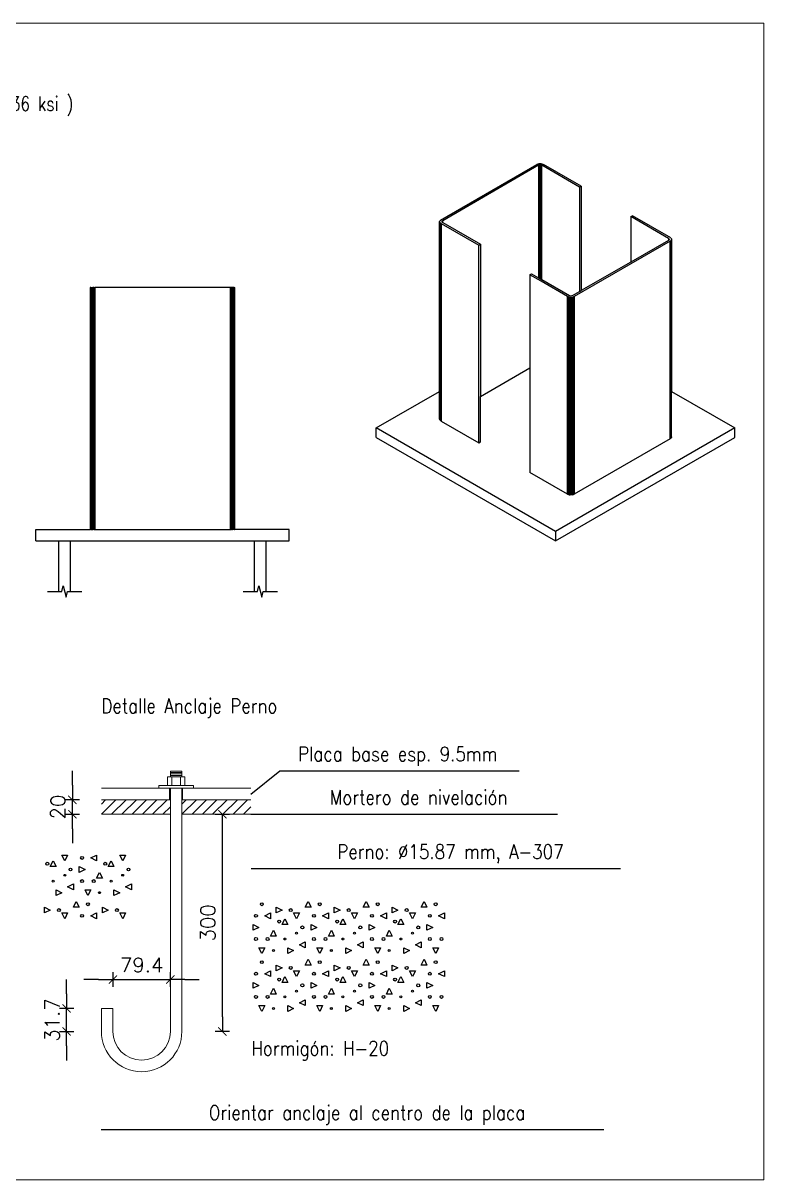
# Model space of a CAD drawing. Header units: metres. Extents: x 177 to 477, y -228 to -48.
# Drawn here: x 209.647 to 210.669, y -131.047 to -129.449 of the extents above; entities that cross this region are included whole.
import ezdxf
from ezdxf.enums import TextEntityAlignment as Align

# ---------------------------------------------------------------- set-up
doc = ezdxf.new("R2010")
doc.units = ezdxf.units.M
doc.layers.add('EST-VISTA 3', color=1, linetype='Continuous')
doc.layers.add('LEYENDAS', color=160, linetype='Continuous')
doc.layers.add('PERFILES', color=3, linetype='Continuous', lineweight=0)
doc.styles.get("Standard").update_dxf_attribs({"font": 'romans.shx'})
doc.dimstyles.new('COTA_1-10', dxfattribs={"dimscale": 0.1, "dimtxt": 0.2, "dimasz": 0.2, "dimexe": 0, "dimexo": 0.7, "dimgap": 0.1, "dimtad": 1, "dimzin": 4, "dimdsep": 46, "dimtxsty": 'Standard', "dimblk1": 'COTA_N', "dimblk2": 'COTA_N', "dimsah": 1, "dimcen": 2, "dimse1": 1, "dimse2": 1, "dimclrd": 256, "dimclre": 256, "dimclrt": 256, "dimadec": 0, "dimazin": 0, "dimtfac": 1, "dimtix": 1, "dimtmove": 2, "dimatfit": 3, "dimldrblk": 'COTA_N', "dimfxl": 0, "dimtolj": 1, "dimtzin": 0, "dimarcsym": 0})

# ---------------------------------------------------------------- blocks, each defined once
blk = doc.blocks.new('COTA_N')
for p, q in [((-1, 0), (0, 0)), ((0, 0.5), (0, -0.5))]:
    blk.add_line(p, q)
at = {"const_width": 0.065}
blk.add_lwpolyline([(0.141, 0.141), (0.283, 0.283), (0, 0), (-0.141, -0.141), (-0.283, -0.283)], dxfattribs=at)
blk = doc.blocks.new('*D422')
at = {"layer": 'Defpoints', "color": 0, "linetype": 'ByBlock', "ltscale": 0.5, "transparency": 16777216}
for p in [(209.7072, -130.8104), (209.7472, -130.8104), (209.7472, -130.8422)]:
    blk.add_point(p, dxfattribs=at)
at = {"layer": 'LEYENDAS', "linetype": 'ByBlock', "lineweight": -2, "ltscale": 0.5, "transparency": 16777216}
for p, q in [((209.7072, -130.7904), (209.7072, -130.7704)), ((209.7072, -130.8422), (209.7072, -130.8104)), ((209.7072, -130.8622), (209.7072, -130.8822))]:
    blk.add_line(p, q, dxfattribs=at)
at = {"layer": 'LEYENDAS', "linetype": 'ByBlock', "lineweight": -2, "ltscale": 0.5, "transparency": 16777216, "xscale": 0.02, "yscale": 0.02, "zscale": 0.02}
for p, rotation in [((209.7072, -130.8104), 270), ((209.7072, -130.8422), 90)]:
    blk.add_blockref('COTA_N', p, dxfattribs=dict(at, rotation=rotation))
at = {"layer": 'LEYENDAS', "linetype": 'ByBlock', "ltscale": 0.5, "transparency": 16777216, "insert": (209.6872, -130.8263), "char_height": 0.02, "attachment_point": 5, "rotation": 90}
blk.add_mtext('\\A1;31.7', dxfattribs=at)
blk = doc.blocks.new('*D423')
at = {"layer": 'Defpoints', "color": 0, "linetype": 'ByBlock', "ltscale": 0.5, "transparency": 16777216}
for p in [(209.8503, -130.7704), (209.771, -130.8104), (209.8503, -130.8104)]:
    blk.add_point(p, dxfattribs=at)
at = {"layer": 'LEYENDAS', "linetype": 'ByBlock', "lineweight": -2, "ltscale": 0.5, "transparency": 16777216}
for p, q in [((209.751, -130.7704), (209.731, -130.7704)), ((209.771, -130.7704), (209.8503, -130.7704)), ((209.8703, -130.7704), (209.8903, -130.7704))]:
    blk.add_line(p, q, dxfattribs=at)
at = {"layer": 'LEYENDAS', "linetype": 'ByBlock', "lineweight": -2, "ltscale": 0.5, "transparency": 16777216, "xscale": 0.02, "yscale": 0.02, "zscale": 0.02}
blk.add_blockref('COTA_N', (209.771, -130.7704), dxfattribs=at)
at = {"layer": 'LEYENDAS', "linetype": 'ByBlock', "lineweight": -2, "ltscale": 0.5, "transparency": 16777216, "xscale": 0.02, "yscale": 0.02, "zscale": 0.02, "rotation": 180}
blk.add_blockref('COTA_N', (209.8503, -130.7704), dxfattribs=at)
at = {"layer": 'LEYENDAS', "linetype": 'ByBlock', "ltscale": 0.5, "transparency": 16777216, "insert": (209.8107, -130.7504), "char_height": 0.02, "attachment_point": 5}
blk.add_mtext('\\A1;79.4', dxfattribs=at)
blk = doc.blocks.new('*D424')
at = {"layer": 'Defpoints', "color": 0, "linetype": 'ByBlock', "ltscale": 0.5, "transparency": 16777216}
for p in [(209.8662, -130.5422), (209.9221, -130.5422), (209.8662, -130.8422)]:
    blk.add_point(p, dxfattribs=at)
at = {"layer": 'LEYENDAS', "linetype": 'ByBlock', "lineweight": -2, "ltscale": 0.5, "transparency": 16777216}
blk.add_line((209.9221, -130.8222), (209.9221, -130.5622), dxfattribs=at)
at = {"layer": 'LEYENDAS', "linetype": 'ByBlock', "lineweight": -2, "ltscale": 0.5, "transparency": 16777216, "xscale": 0.02, "yscale": 0.02, "zscale": 0.02}
for p, rotation in [((209.9221, -130.5422), 90), ((209.9221, -130.8422), 270)]:
    blk.add_blockref('COTA_N', p, dxfattribs=dict(at, rotation=rotation))
at = {"layer": 'LEYENDAS', "linetype": 'ByBlock', "ltscale": 0.5, "transparency": 16777216, "insert": (209.9021, -130.6922), "char_height": 0.02, "attachment_point": 5, "rotation": 90}
blk.add_mtext('\\A1;300', dxfattribs=at)
blk = doc.blocks.new('*D425')
at = {"layer": 'Defpoints', "color": 0, "linetype": 'ByBlock', "ltscale": 0.5, "transparency": 16777216}
for p in [(209.7151, -130.5222), (209.7551, -130.5222), (209.7551, -130.5422)]:
    blk.add_point(p, dxfattribs=at)
at = {"layer": 'LEYENDAS', "linetype": 'ByBlock', "lineweight": -2, "ltscale": 0.5, "transparency": 16777216}
for p, q in [((209.7151, -130.5022), (209.7151, -130.4822)), ((209.7151, -130.5422), (209.7151, -130.5222)), ((209.7151, -130.5622), (209.7151, -130.5822))]:
    blk.add_line(p, q, dxfattribs=at)
at = {"layer": 'LEYENDAS', "linetype": 'ByBlock', "lineweight": -2, "ltscale": 0.5, "transparency": 16777216, "xscale": 0.02, "yscale": 0.02, "zscale": 0.02}
for p, rotation in [((209.7151, -130.5222), 270), ((209.7151, -130.5422), 90)]:
    blk.add_blockref('COTA_N', p, dxfattribs=dict(at, rotation=rotation))
at = {"layer": 'LEYENDAS', "linetype": 'ByBlock', "ltscale": 0.5, "transparency": 16777216, "insert": (209.6951, -130.5322), "char_height": 0.02, "attachment_point": 5, "rotation": 90}
blk.add_mtext('\\A1;20', dxfattribs=at)

msp = doc.modelspace()

# ---------------------------------------------------------------- linework, layer by layer
at = {"layer": 'EST-VISTA 3'}
for p, q in [((210.2231063, -129.7215801), (210.3563063, -129.6445801)), ((210.3583063, -129.6437801), (210.3563063, -129.6445801)), ((210.3583063, -129.6437801), (210.3595063, -129.6435801)), ((210.3590063, -129.6456801), (210.3585063, -129.6458801)), ((210.3585063, -129.6458801), (210.3585063, -129.8014801)), ((210.3590063, -129.6456801), (210.3596063, -129.6454801)), ((210.3590063, -129.8017801), (210.3590063, -129.6456801)), ((210.3620063, -129.6435801), (210.3595063, -129.6435801)), ((210.3602063, -129.6453801), (210.3596063, -129.6454801)), ((210.3596063, -129.8020801), (210.3596063, -129.6454801)), ((210.3602063, -129.8024801), (210.3602063, -129.6453801)), ((210.3602063, -129.6453801), (210.3608063, -129.6453801)), ((210.3614063, -129.6453801), (210.3608063, -129.6453801)), ((210.3608063, -129.8027801), (210.3608063, -129.6453801)), ((210.3614063, -129.8031801), (210.3614063, -129.6453801)), ((210.3614063, -129.6453801), (210.3620063, -129.6454801)), ((210.3620063, -129.6435801), (210.3632063, -129.6437801)), ((210.3626063, -129.6456801), (210.3620063, -129.6454801)), ((210.3620063, -129.8034801), (210.3620063, -129.6454801)), ((210.3626063, -129.8037801), (210.3626063, -129.6456801)), ((210.3626063, -129.6456801), (210.3630063, -129.6458801)), ((210.4151063, -129.6759801), (210.3630063, -129.6458801)), ((210.3630063, -129.8039801), (210.3630063, -129.6458801)), ((210.3632063, -129.6437801), (210.3653063, -129.6445801)), ((210.4174063, -129.6746801), (210.3653063, -129.6445801)), ((210.4174063, -129.6746801), (210.4174063, -129.8189801)), ((210.4858063, -129.7167801), (210.4881063, -129.7154801)), ((210.5409063, -129.7460801), (210.4881063, -129.7154801)), ((210.2225063, -129.9978801), (210.2225063, -129.7250801)), ((210.2231063, -129.7256801), (210.2231063, -129.9984801)), ((210.2239063, -129.7262801), (210.2239063, -129.9990801)), ((210.2239063, -129.7262801), (210.2759063, -129.7562801)), ((210.2262063, -129.7248801), (210.2782063, -129.7549801)), ((210.4858063, -129.7167801), (210.4858063, -129.7794801)), ((210.5378063, -129.7468801), (210.4858063, -129.7167801)), ((210.5378063, -129.7468801), (210.5382063, -129.7470801)), ((210.5378063, -129.7468801), (210.5378063, -129.7494801)), ((210.5382063, -129.7470801), (210.5382063, -129.7491801)), ((210.5385063, -129.7474801), (210.5387063, -129.7477801)), ((210.5388063, -129.7481801), (210.5387063, -129.7484801)), ((210.5387063, -129.7481801), (210.5387063, -129.7484801)), ((210.5409063, -129.7460801), (210.5415063, -129.7467801)), ((210.5419063, -129.7474801), (210.5415063, -129.7467801)), ((210.5419063, -129.7474801), (210.5420063, -129.7481801)), ((210.5419063, -129.7488801), (210.5420063, -129.7481801)), ((210.5420063, -129.7481801), (210.5420063, -129.9581801)), ((210.2759063, -129.7562801), (210.2782063, -129.7549801)), ((210.2782063, -129.7549801), (210.2782063, -129.9651801)), ((210.5401063, -129.7507801), (210.4077063, -129.8271801)), ((210.5385063, -129.7488801), (210.5382063, -129.7491801)), ((210.5401063, -130.0235801), (210.5401063, -129.7507801)), ((210.3466063, -129.7971801), (210.3489063, -129.7958801)), ((210.3489063, -129.7958801), (210.3585063, -129.8014801)), ((210.3590063, -129.8017801), (210.3585063, -129.8014801)), ((210.3590063, -129.8017801), (210.3596063, -129.8020801)), ((210.3596063, -129.8020801), (210.3602063, -129.8024801)), ((210.3608063, -129.8027801), (210.3602063, -129.8024801)), ((210.3608063, -129.8027801), (210.3614063, -129.8031801)), ((210.3614063, -129.8031801), (210.3620063, -129.8034801)), ((210.3620063, -129.8034801), (210.3626063, -129.8037801)), ((210.3626063, -129.8037801), (210.3630063, -129.8039801)), ((210.4014063, -129.8260801), (210.3630063, -129.8039801)), ((209.7395189, -129.814567), (209.7396189, -129.814567)), ((209.7395189, -129.814567), (209.7395189, -130.148667)), ((209.7396189, -129.814567), (209.7396189, -130.148667)), ((209.7400189, -129.814567), (209.7396189, -129.814567)), ((209.7400189, -129.814567), (209.7400189, -130.148667)), ((209.7406189, -129.814567), (209.7400189, -129.814567)), ((209.7406189, -129.814567), (209.7414189, -129.814567)), ((209.7423189, -129.814567), (209.7423189, -130.055767)), ((209.7447189, -129.814567), (209.7435189, -129.814567)), ((209.7447189, -129.814567), (209.7459189, -129.814567)), ((209.7447189, -130.148667), (209.7447189, -129.814567)), ((209.9331189, -129.814567), (209.7459189, -129.814567)), ((209.7459189, -129.814567), (209.7459189, -130.148667)), ((209.9331189, -130.148667), (209.9331189, -129.814567)), ((209.9343189, -129.814567), (209.9331189, -129.814567)), ((209.9349189, -129.814567), (209.9343189, -129.814567)), ((209.9343189, -130.148667), (209.9343189, -129.814567)), ((209.9355189, -129.814567), (209.9358189, -129.814567)), ((209.9376189, -129.814567), (209.9367189, -129.814567)), ((209.9376189, -130.148667), (209.9376189, -129.814567)), ((209.9384189, -129.814567), (209.9376189, -129.814567)), ((209.9384189, -129.814567), (209.9390189, -129.814567)), ((209.9384189, -130.148667), (209.9384189, -129.814567)), ((209.9390189, -129.814567), (209.9394189, -129.814567)), ((209.9394189, -129.814567), (209.9395189, -129.814567)), ((209.9394189, -130.148667), (209.9394189, -129.814567)), ((210.4008063, -129.8279801), (210.3997063, -129.8276801)), ((210.4008063, -129.8279801), (210.4020063, -129.8281801)), ((210.4008063, -129.8279801), (210.4008063, -130.1007801)), ((210.4026063, -129.8263801), (210.4014063, -129.8260801)), ((210.4020063, -129.8281801), (210.4032063, -129.8282801)), ((210.4020063, -130.1009801), (210.4020063, -129.8281801)), ((210.4044063, -129.8262801), (210.4026063, -129.8263801)), ((210.4032063, -129.8282801), (210.4045063, -129.8281801)), ((210.4044063, -129.8262801), (210.4055063, -129.8258801)), ((210.4045063, -129.8281801), (210.4057063, -129.8279801)), ((210.4045063, -130.1009801), (210.4045063, -129.8281801)), ((210.4055063, -129.8258801), (210.4151063, -129.8202801)), ((210.4057063, -129.8279801), (210.4068063, -129.8276801)), ((210.4077063, -129.8271801), (210.4068063, -129.8276801)), ((210.4068063, -129.8276801), (210.4068063, -130.1004801)), ((210.4077063, -129.8271801), (210.4077063, -130.0999801)), ((210.2782063, -129.9651801), (210.3466063, -129.9256801)), ((210.1345063, -130.0086801), (210.2220063, -129.9581801)), ((210.2220063, -129.9964801), (210.2220063, -129.9581801)), ((210.2782063, -130.0277801), (210.2782063, -129.9651801)), ((210.5420063, -129.9581801), (210.6295063, -130.0086801)), ((210.5420063, -130.0209801), (210.5420063, -129.9581801)), ((210.2221063, -129.9971801), (210.2221063, -129.9964801)), ((210.2221063, -129.9971801), (210.2225063, -129.9978801)), ((210.2231063, -129.9984801), (210.2225063, -129.9978801)), ((210.2239063, -129.9990801), (210.2231063, -129.9984801)), ((210.3820063, -130.1515801), (210.1345063, -130.0086801)), ((210.1345063, -130.0216801), (210.1345063, -130.0086801)), ((210.6295063, -130.0086801), (210.3820063, -130.1515801)), ((210.6295063, -130.0216801), (210.6295063, -130.0086801)), ((210.2759063, -130.0291801), (210.2782063, -130.0277801)), ((210.5401063, -130.0235801), (210.4077063, -130.0999801)), ((210.5409063, -130.0229801), (210.5401063, -130.0235801)), ((210.5409063, -130.0229801), (210.5415063, -130.0223801)), ((210.5419063, -130.0216801), (210.5415063, -130.0223801)), ((210.3987063, -130.0999801), (210.3466063, -130.0699801)), ((210.3987063, -130.0999801), (210.3997063, -130.1004801)), ((210.4068063, -130.1004801), (210.4077063, -130.0999801)), ((210.3997063, -130.1004801), (210.4008063, -130.1007801)), ((210.4008063, -130.1007801), (210.4020063, -130.1009801)), ((210.4032063, -130.1010801), (210.4020063, -130.1009801)), ((209.6645189, -130.148667), (209.7395189, -130.148667)), ((209.6645189, -130.164567), (209.6645189, -130.148667)), ((209.7395189, -130.148667), (209.7396189, -130.148667)), ((209.7447189, -130.148667), (209.7435189, -130.148667)), ((209.7447189, -130.148667), (209.7459189, -130.148667)), ((209.7459189, -130.148667), (209.9331189, -130.148667)), ((209.9331189, -130.148667), (209.9343189, -130.148667)), ((209.9343189, -130.148667), (209.9349189, -130.148667)), ((209.9355189, -130.148667), (209.9349189, -130.148667)), ((209.9361189, -130.148667), (209.9355189, -130.148667)), ((209.9376189, -130.148667), (209.9367189, -130.148667)), ((209.9384189, -130.148667), (209.9376189, -130.148667)), ((209.9390189, -130.148667), (209.9394189, -130.148667)), ((210.3820063, -130.1515801), (210.3820063, -130.1645801)), ((209.6645189, -130.164567), (209.7428189, -130.164567)), ((209.6965839, -130.234567), (209.6965839, -130.164567)), ((209.7124539, -130.234567), (209.7124539, -130.164567)), ((209.9665839, -130.234567), (209.9665839, -130.164567)), ((209.9824539, -130.234567), (209.9824539, -130.164567)), ((209.7551205, -130.542182), (209.7751205, -130.522182)), ((209.7551205, -130.5280398), (209.7609783, -130.522182)), ((209.7692628, -130.542182), (209.7892628, -130.522182)), ((209.7834051, -130.542182), (209.8034051, -130.522182)), ((209.7975474, -130.542182), (209.8175474, -130.522182)), ((209.8116896, -130.542182), (209.8316896, -130.522182)), ((209.8258319, -130.542182), (209.8458319, -130.522182)), ((209.8662105, -130.542182), (209.8862105, -130.522182)), ((209.8662105, -130.5280398), (209.8720683, -130.522182)), ((209.8803528, -130.542182), (209.9003528, -130.522182)), ((209.8944951, -130.542182), (209.9144951, -130.522182)), ((209.9086374, -130.542182), (209.9286374, -130.522182)), ((209.9227796, -130.542182), (209.9427796, -130.522182)), ((209.9369219, -130.542182), (209.9569219, -130.522182)), ((209.8399742, -130.542182), (209.8503405, -130.5318157)), ((209.9510642, -130.542182), (209.9614305, -130.5318157))]:
    msp.add_line(p, q, dxfattribs=at)
for points in [[(210.3585063, -129.6458801), (210.2262063, -129.7223801), (210.2258063, -129.7226801)], [(210.4174063, -129.6746801), (210.4151063, -129.6759801), (210.4151063, -129.8202801), (210.4174063, -129.8189801)], [(210.2220063, -129.9581801), (210.2220063, -129.7236801), (210.2221063, -129.7243801)], [(210.2221063, -129.7243801), (210.2221063, -129.9964801), (210.2220063, -129.9964801)], [(210.5385063, -129.7481801), (210.5385063, -129.7474801), (210.5382063, -129.7470801)], [(210.5385063, -129.7481801), (210.5385063, -129.7488801), (210.5387063, -129.7484801)], [(210.5388063, -129.7481801), (210.5387063, -129.7477801), (210.5387063, -129.7481801)], [(210.2239063, -129.9990801), (210.2759063, -130.0291801), (210.2759063, -129.7562801)], [(210.5382063, -129.7491801), (210.5378063, -129.7494801), (210.4858063, -129.7794801), (210.4174063, -129.8189801)], [(210.5409063, -130.0229801), (210.5409063, -129.7501801), (210.5401063, -129.7507801)], [(210.5415063, -130.0223801), (210.5415063, -129.7495801), (210.5409063, -129.7501801)], [(210.5420063, -130.0209801), (210.5419063, -130.0216801), (210.5419063, -129.7488801), (210.5415063, -129.7495801)], [(210.3620063, -129.8060801), (210.3466063, -129.7971801), (210.3466063, -129.9256801), (210.3466063, -130.0699801)], [(210.3987063, -130.0999801), (210.3987063, -129.8271801), (210.3620063, -129.8060801)], [(209.7406189, -129.814567), (209.7406189, -130.148667), (209.7414189, -130.148667)], [(209.7414189, -129.814567), (209.7414189, -130.148667), (209.7423189, -130.148667)], [(209.7414189, -129.814567), (209.7423189, -129.814567), (209.7432189, -129.814567), (209.7435189, -129.814567)], [(209.7423189, -130.055767), (209.7423189, -130.148667), (209.7435189, -130.148667), (209.7435189, -129.814567)], [(209.9355189, -130.148667), (209.9355189, -129.814567), (209.9349189, -129.814567)], [(209.9361189, -130.148667), (209.9367189, -130.148667), (209.9367189, -129.814567), (209.9358189, -129.814567)], [(209.9390189, -129.814567), (209.9390189, -130.148667), (209.9384189, -130.148667)], [(209.9394189, -130.148667), (209.9395189, -130.148667), (209.9395189, -129.814567)], [(210.3997063, -130.1004801), (210.3997063, -129.8276801), (210.3987063, -129.8271801)], [(210.4057063, -130.1007801), (210.4045063, -130.1009801), (210.4032063, -130.1010801), (210.4032063, -129.8282801)], [(210.4057063, -129.8279801), (210.4057063, -130.1007801), (210.4068063, -130.1004801)], [(210.1345063, -130.0216801), (210.3820063, -130.1645801), (210.6295063, -130.0216801)], [(209.7406189, -130.148667), (209.7400189, -130.148667), (209.7396189, -130.148667)], [(209.7428189, -130.164567), (210.0145189, -130.164567), (210.0145189, -130.148667), (209.9395189, -130.148667)], [(209.6807139, -130.234567), (209.7005514, -130.234567), (209.7025351, -130.226632), (209.7065026, -130.242502), (209.7084864, -130.234567), (209.7283239, -130.234567)], [(209.9507139, -130.234567), (209.9705514, -130.234567), (209.9725351, -130.226632), (209.9765026, -130.242502), (209.9784864, -130.234567), (209.9983239, -130.234567)]]:
    msp.add_lwpolyline(points, dxfattribs=at)
for points in [[(209.6845189, -130.614502), (209.6885189, -130.606502), (209.6925189, -130.614502), (209.6845189, -130.614502)], [(209.7045189, -130.606502), (209.7005189, -130.598502), (209.7085189, -130.598502), (209.7045189, -130.606502)], [(209.7405189, -130.602502), (209.7485189, -130.598502), (209.7485189, -130.606502), (209.7405189, -130.602502)], [(209.7645189, -130.614502), (209.7685189, -130.606502), (209.7725189, -130.614502), (209.7645189, -130.614502)], [(209.7845189, -130.606502), (209.7805189, -130.598502), (209.7885189, -130.598502), (209.7845189, -130.606502)], [(209.7245189, -130.622502), (209.7245189, -130.614502), (209.7325189, -130.618502), (209.7245189, -130.622502)], [(209.7485189, -130.630502), (209.7525189, -130.622502), (209.7565189, -130.630502), (209.7485189, -130.630502)], [(209.7085189, -130.642502), (209.7165189, -130.638502), (209.7165189, -130.646502), (209.7085189, -130.642502)], [(209.7885189, -130.642502), (209.7965189, -130.638502), (209.7965189, -130.646502), (209.7885189, -130.642502)], [(209.6925189, -130.654502), (209.6925189, -130.646502), (209.7005189, -130.650502), (209.6925189, -130.654502)], [(209.7365189, -130.654502), (209.7325189, -130.646502), (209.7405189, -130.646502), (209.7365189, -130.654502)], [(209.7725189, -130.654502), (209.7725189, -130.646502), (209.7805189, -130.650502), (209.7725189, -130.654502)], [(209.6765189, -130.678502), (209.6765189, -130.670502), (209.6845189, -130.674502), (209.6765189, -130.678502)], [(209.7165189, -130.670502), (209.7205189, -130.662502), (209.7245189, -130.670502), (209.7165189, -130.670502)], [(209.7565189, -130.678502), (209.7565189, -130.670502), (209.7645189, -130.674502), (209.7565189, -130.678502)], [(209.9965189, -130.678502), (209.9965189, -130.670502), (210.0045189, -130.674502), (209.9965189, -130.678502)], [(210.0365189, -130.670502), (210.0405189, -130.662502), (210.0445189, -130.670502), (210.0365189, -130.670502)], [(210.0765189, -130.678502), (210.0765189, -130.670502), (210.0845189, -130.674502), (210.0765189, -130.678502)], [(210.1165189, -130.670502), (210.1205189, -130.662502), (210.1245189, -130.670502), (210.1165189, -130.670502)], [(210.1565189, -130.678502), (210.1565189, -130.670502), (210.1645189, -130.674502), (210.1565189, -130.678502)], [(210.1965189, -130.670502), (210.2005189, -130.662502), (210.2045189, -130.670502), (210.1965189, -130.670502)], [(209.7045189, -130.686502), (209.7005189, -130.678502), (209.7085189, -130.678502), (209.7045189, -130.686502)], [(209.7405189, -130.682502), (209.7485189, -130.678502), (209.7485189, -130.686502), (209.7405189, -130.682502)], [(209.7845189, -130.686502), (209.7805189, -130.678502), (209.7885189, -130.678502), (209.7845189, -130.686502)], [(209.9805189, -130.682502), (209.9885189, -130.678502), (209.9885189, -130.686502), (209.9805189, -130.682502)], [(210.0045189, -130.694502), (210.0085189, -130.686502), (210.0125189, -130.694502), (210.0045189, -130.694502)], [(210.0245189, -130.686502), (210.0205189, -130.678502), (210.0285189, -130.678502), (210.0245189, -130.686502)], [(210.0605189, -130.682502), (210.0685189, -130.678502), (210.0685189, -130.686502), (210.0605189, -130.682502)], [(210.0845189, -130.694502), (210.0885189, -130.686502), (210.0925189, -130.694502), (210.0845189, -130.694502)], [(210.1045189, -130.686502), (210.1005189, -130.678502), (210.1085189, -130.678502), (210.1045189, -130.686502)], [(210.1405189, -130.682502), (210.1485189, -130.678502), (210.1485189, -130.686502), (210.1405189, -130.682502)], [(210.1645189, -130.694502), (210.1685189, -130.686502), (210.1725189, -130.694502), (210.1645189, -130.694502)], [(210.1845189, -130.686502), (210.1805189, -130.678502), (210.1885189, -130.678502), (210.1845189, -130.686502)], [(210.2205189, -130.682502), (210.2285189, -130.678502), (210.2285189, -130.686502), (210.2205189, -130.682502)], [(209.9645189, -130.702502), (209.9645189, -130.694502), (209.9725189, -130.698502), (209.9645189, -130.702502)], [(209.9885189, -130.710502), (209.9925189, -130.702502), (209.9965189, -130.710502), (209.9885189, -130.710502)], [(210.0445189, -130.702502), (210.0445189, -130.694502), (210.0525189, -130.698502), (210.0445189, -130.702502)], [(210.0685189, -130.710502), (210.0725189, -130.702502), (210.0765189, -130.710502), (210.0685189, -130.710502)], [(210.1245189, -130.702502), (210.1245189, -130.694502), (210.1325189, -130.698502), (210.1245189, -130.702502)], [(210.1485189, -130.710502), (210.1525189, -130.702502), (210.1565189, -130.710502), (210.1485189, -130.710502)], [(210.2045189, -130.702502), (210.2045189, -130.694502), (210.2125189, -130.698502), (210.2045189, -130.702502)], [(210.0285189, -130.722502), (210.0365189, -130.718502), (210.0365189, -130.726502), (210.0285189, -130.722502)], [(210.1085189, -130.722502), (210.1165189, -130.718502), (210.1165189, -130.726502), (210.1085189, -130.722502)], [(210.1885189, -130.722502), (210.1965189, -130.718502), (210.1965189, -130.726502), (210.1885189, -130.722502)], [(209.9765189, -130.734502), (209.9725189, -130.726502), (209.9805189, -130.726502), (209.9765189, -130.734502)], [(210.0125189, -130.734502), (210.0125189, -130.726502), (210.0205189, -130.730502), (210.0125189, -130.734502)], [(210.0565189, -130.734502), (210.0525189, -130.726502), (210.0605189, -130.726502), (210.0565189, -130.734502)], [(210.0925189, -130.734502), (210.0925189, -130.726502), (210.1005189, -130.730502), (210.0925189, -130.734502)], [(210.1365189, -130.734502), (210.1325189, -130.726502), (210.1405189, -130.726502), (210.1365189, -130.734502)], [(210.1725189, -130.734502), (210.1725189, -130.726502), (210.1805189, -130.730502), (210.1725189, -130.734502)], [(210.2165189, -130.734502), (210.2125189, -130.726502), (210.2205189, -130.726502), (210.2165189, -130.734502)], [(209.9965189, -130.758502), (209.9965189, -130.750502), (210.0045189, -130.754502), (209.9965189, -130.758502)], [(210.0365189, -130.750502), (210.0405189, -130.742502), (210.0445189, -130.750502), (210.0365189, -130.750502)], [(210.0765189, -130.758502), (210.0765189, -130.750502), (210.0845189, -130.754502), (210.0765189, -130.758502)], [(210.1165189, -130.750502), (210.1205189, -130.742502), (210.1245189, -130.750502), (210.1165189, -130.750502)], [(210.1565189, -130.758502), (210.1565189, -130.750502), (210.1645189, -130.754502), (210.1565189, -130.758502)], [(210.1965189, -130.750502), (210.2005189, -130.742502), (210.2045189, -130.750502), (210.1965189, -130.750502)], [(209.9805189, -130.762502), (209.9885189, -130.758502), (209.9885189, -130.766502), (209.9805189, -130.762502)], [(210.0045189, -130.774502), (210.0085189, -130.766502), (210.0125189, -130.774502), (210.0045189, -130.774502)], [(210.0245189, -130.766502), (210.0205189, -130.758502), (210.0285189, -130.758502), (210.0245189, -130.766502)], [(210.0605189, -130.762502), (210.0685189, -130.758502), (210.0685189, -130.766502), (210.0605189, -130.762502)], [(210.0845189, -130.774502), (210.0885189, -130.766502), (210.0925189, -130.774502), (210.0845189, -130.774502)], [(210.1045189, -130.766502), (210.1005189, -130.758502), (210.1085189, -130.758502), (210.1045189, -130.766502)], [(210.1405189, -130.762502), (210.1485189, -130.758502), (210.1485189, -130.766502), (210.1405189, -130.762502)], [(210.1645189, -130.774502), (210.1685189, -130.766502), (210.1725189, -130.774502), (210.1645189, -130.774502)], [(210.1845189, -130.766502), (210.1805189, -130.758502), (210.1885189, -130.758502), (210.1845189, -130.766502)], [(210.2205189, -130.762502), (210.2285189, -130.758502), (210.2285189, -130.766502), (210.2205189, -130.762502)], [(209.9645189, -130.782502), (209.9645189, -130.774502), (209.9725189, -130.778502), (209.9645189, -130.782502)], [(209.9885189, -130.790502), (209.9925189, -130.782502), (209.9965189, -130.790502), (209.9885189, -130.790502)], [(210.0445189, -130.782502), (210.0445189, -130.774502), (210.0525189, -130.778502), (210.0445189, -130.782502)], [(210.0685189, -130.790502), (210.0725189, -130.782502), (210.0765189, -130.790502), (210.0685189, -130.790502)], [(210.1245189, -130.782502), (210.1245189, -130.774502), (210.1325189, -130.778502), (210.1245189, -130.782502)], [(210.1485189, -130.790502), (210.1525189, -130.782502), (210.1565189, -130.790502), (210.1485189, -130.790502)], [(210.2045189, -130.782502), (210.2045189, -130.774502), (210.2125189, -130.778502), (210.2045189, -130.782502)], [(210.0285189, -130.802502), (210.0365189, -130.798502), (210.0365189, -130.806502), (210.0285189, -130.802502)], [(210.1085189, -130.802502), (210.1165189, -130.798502), (210.1165189, -130.806502), (210.1085189, -130.802502)], [(210.1885189, -130.802502), (210.1965189, -130.798502), (210.1965189, -130.806502), (210.1885189, -130.802502)], [(209.9765189, -130.814502), (209.9725189, -130.806502), (209.9805189, -130.806502), (209.9765189, -130.814502)], [(210.0125189, -130.814502), (210.0125189, -130.806502), (210.0205189, -130.810502), (210.0125189, -130.814502)], [(210.0565189, -130.814502), (210.0525189, -130.806502), (210.0605189, -130.806502), (210.0565189, -130.814502)], [(210.0925189, -130.814502), (210.0925189, -130.806502), (210.1005189, -130.810502), (210.0925189, -130.814502)], [(210.1365189, -130.814502), (210.1325189, -130.806502), (210.1405189, -130.806502), (210.1365189, -130.814502)], [(210.1725189, -130.814502), (210.1725189, -130.806502), (210.1805189, -130.810502), (210.1725189, -130.814502)], [(210.2165189, -130.814502), (210.2125189, -130.806502), (210.2205189, -130.806502), (210.2165189, -130.814502)]]:
    msp.add_lwpolyline(points, close=True, dxfattribs=at)
for centre, radius in [((209.6805189, -130.610502), 0.002), ((209.7285189, -130.602502), 0.002), ((209.7605189, -130.610502), 0.002), ((209.7045189, -130.626502), 0.0013333), ((209.7125189, -130.618502), 0.002), ((209.7845189, -130.626502), 0.0013333), ((209.7925189, -130.618502), 0.002), ((209.6885189, -130.634502), 0.0013333), ((209.7285189, -130.634502), 0.002), ((209.7445189, -130.634502), 0.002), ((209.7685189, -130.634502), 0.0013333), ((209.7525189, -130.650502), 0.0013333), ((209.6965189, -130.674502), 0.002), ((209.7365189, -130.666502), 0.002), ((209.7765189, -130.674502), 0.002), ((209.9765189, -130.666502), 0.002), ((210.0165189, -130.674502), 0.002), ((210.0565189, -130.666502), 0.002), ((210.0965189, -130.674502), 0.002), ((210.1365189, -130.666502), 0.002), ((210.1765189, -130.674502), 0.002), ((210.2165189, -130.666502), 0.002), ((209.7285189, -130.682502), 0.002), ((209.9685189, -130.682502), 0.002), ((210.0005189, -130.690502), 0.002), ((210.0485189, -130.682502), 0.002), ((210.0805189, -130.690502), 0.002), ((210.1285189, -130.682502), 0.002), ((210.1605189, -130.690502), 0.002), ((210.2085189, -130.682502), 0.002), ((210.0245189, -130.706502), 0.0013333), ((210.0325189, -130.698502), 0.002), ((210.1045189, -130.706502), 0.0013333), ((210.1125189, -130.698502), 0.002), ((210.1845189, -130.706502), 0.0013333), ((210.1925189, -130.698502), 0.002), ((209.9685189, -130.714502), 0.002), ((209.9845189, -130.714502), 0.002), ((210.0085189, -130.714502), 0.0013333), ((210.0485189, -130.714502), 0.002), ((210.0645189, -130.714502), 0.002), ((210.0885189, -130.714502), 0.0013333), ((210.1285189, -130.714502), 0.002), ((210.1445189, -130.714502), 0.002), ((210.1685189, -130.714502), 0.0013333), ((210.2085189, -130.714502), 0.002), ((210.2245189, -130.714502), 0.002), ((209.9925189, -130.730502), 0.0013333), ((210.0725189, -130.730502), 0.0013333), ((210.1525189, -130.730502), 0.0013333), ((209.9765189, -130.746502), 0.002), ((210.0165189, -130.754502), 0.002), ((210.0565189, -130.746502), 0.002), ((210.0965189, -130.754502), 0.002), ((210.1365189, -130.746502), 0.002), ((210.1765189, -130.754502), 0.002), ((210.2165189, -130.746502), 0.002), ((209.9685189, -130.762502), 0.002), ((210.0005189, -130.770502), 0.002), ((210.0485189, -130.762502), 0.002), ((210.0805189, -130.770502), 0.002), ((210.1285189, -130.762502), 0.002), ((210.1605189, -130.770502), 0.002), ((210.2085189, -130.762502), 0.002), ((210.0245189, -130.786502), 0.0013333), ((210.0325189, -130.778502), 0.002), ((210.1045189, -130.786502), 0.0013333), ((210.1125189, -130.778502), 0.002), ((210.1845189, -130.786502), 0.0013333), ((210.1925189, -130.778502), 0.002), ((209.9685189, -130.794502), 0.002), ((209.9845189, -130.794502), 0.002), ((210.0085189, -130.794502), 0.0013333), ((210.0485189, -130.794502), 0.002), ((210.0645189, -130.794502), 0.002), ((210.0885189, -130.794502), 0.0013333), ((210.1285189, -130.794502), 0.002), ((210.1445189, -130.794502), 0.002), ((210.1685189, -130.794502), 0.0013333), ((210.2085189, -130.794502), 0.002), ((210.2245189, -130.794502), 0.002), ((209.9925189, -130.810502), 0.0013333), ((210.0725189, -130.810502), 0.0013333), ((210.1525189, -130.810502), 0.0013333)]:
    msp.add_circle(centre, radius, dxfattribs=at)
at = {"layer": 'LEYENDAS', "linetype": 'ByBlock', "ltscale": 0.5}
for p, q in [((210.2220063, -129.7236801), (210.2221063, -129.7229801)), ((210.2221063, -129.7229801), (210.2225063, -129.7222801)), ((210.2221063, -129.7243801), (210.2225063, -129.7250801)), ((210.2225063, -129.7222801), (210.2231063, -129.7215801)), ((210.2225063, -129.7250801), (210.2231063, -129.7256801)), ((210.2239063, -129.7262801), (210.2231063, -129.7256801)), ((210.2253063, -129.7232801), (210.2255063, -129.7229801)), ((210.2258063, -129.7226801), (210.2255063, -129.7229801)), ((210.2255063, -129.7241801), (210.2255063, -129.7229801)), ((210.2258063, -129.7246801), (210.2255063, -129.7241801)), ((210.2258063, -129.7226801), (210.2258063, -129.7246801)), ((210.2262063, -129.7248801), (210.2258063, -129.7246801)), ((210.2262063, -129.7248801), (210.2262063, -129.7223801))]:
    msp.add_line(p, q, dxfattribs=at)
for points in [[(210.2253063, -129.7232801), (210.2252063, -129.7236801), (210.2253063, -129.7238801)], [(210.2253063, -129.7232801), (210.2253063, -129.7238801), (210.2255063, -129.7241801)], [(209.9614305, -130.5142445), (210.0014305, -130.482182), (210.3317167, -130.482182)], [(209.9614305, -130.542182), (210.0014305, -130.542182), (210.3846305, -130.542182)], [(209.9620805, -130.617182), (210.0020805, -130.617182), (210.4716805, -130.617182)], [(209.7547955, -130.977727), (209.7947955, -130.977727), (210.4487955, -130.977727)]]:
    msp.add_lwpolyline(points, dxfattribs=at)
at = {"layer": 'PERFILES'}
for p, q in [((209.8503405, -130.4844858), (209.8662105, -130.4844858)), ((209.8503405, -130.4864695), (209.8662105, -130.4864695)), ((209.8503405, -130.4884533), (209.8662105, -130.4884533)), ((209.8523243, -130.5023395), (209.8523243, -130.490437)), ((209.8642268, -130.5023395), (209.8642268, -130.490437)), ((209.7551205, -130.506307), (209.9614305, -130.506307)), ((209.8493405, -130.522182), (209.8493405, -130.506307)), ((209.8662105, -130.522182), (209.8662105, -130.506307)), ((209.8672105, -130.506307), (209.8672105, -130.522182)), ((209.7551205, -130.522182), (209.8503405, -130.522182)), ((209.8503405, -130.842182), (209.8503405, -130.542182)), ((209.8662105, -130.842182), (209.8662105, -130.542182)), ((209.8662105, -130.542182), (209.9614305, -130.542182)), ((209.7551205, -130.842182), (209.7551205, -130.810442)), ((209.7709905, -130.810442), (209.7551205, -130.810442)), ((209.7709905, -130.842182), (209.7709905, -130.810442))]:
    msp.add_line(p, q, dxfattribs=at)
at = {"layer": 'PERFILES', "lineweight": 9}
msp.add_lwpolyline([(208.9318522, -131.0471687), (210.6694936, -131.0471687), (210.6694936, -129.4494748), (208.9318522, -129.4494748), (208.9318522, -131.0471687)], close=True, dxfattribs=at)
at = {"layer": 'PERFILES'}
for points in [[(209.8503405, -130.490437), (209.8503405, -130.482502), (209.8662105, -130.482502), (209.8662105, -130.490437)], [(209.846373, -130.5023395), (209.846373, -130.490437), (209.870178, -130.490437), (209.870178, -130.5023395)], [(209.8344705, -130.506307), (209.8344705, -130.5023395), (209.8820805, -130.5023395), (209.8820805, -130.506307)], [(209.8503405, -130.522182), (209.8503405, -130.506307), (209.8662105, -130.506307)], [(209.7551205, -130.542182), (209.8503405, -130.542182), (209.8503405, -130.522182)], [(209.8662105, -130.542182), (209.8662105, -130.522182), (209.9614305, -130.522182)]]:
    msp.add_lwpolyline(points, dxfattribs=at)
for radius in [0.055545, 0.039675]:
    msp.add_arc((209.8106655, -130.842182), radius, 180, 0, dxfattribs=at)

# ---------------------------------------------------------------- texts
at = {"layer": 'LEYENDAS', "linetype": 'ByBlock', "ltscale": 0.5}
for s, width, p in [('Dimensiones Placa = 350x350x9.5 mm ( ASTM A 36   36 ksi )', 0.788942, (208.9718522, -129.5508081)), ('Hormigón: H-20', 0.843712, (209.9620805, -130.8555154))]:
    msp.add_text(s, height=0.02, dxfattribs=dict(at, width=width)).set_placement(p, align=Align.TOP_LEFT)
at = {"layer": 'LEYENDAS', "linetype": 'ByBlock', "ltscale": 0.5, "width": 0.843712}
msp.add_text('Detalle Anclaje Perno', height=0.02, dxfattribs=at).set_placement((209.7551205, -130.402502))
for s, p in [('Placa base esp. 9.5mm', (210.1642011, -130.4688487)), ('Mortero de nivelación', (210.1930305, -130.5288487)), ('Perno: %%c15.87 mm, A-307', (210.2368805, -130.6038487)), ('Orientar anclaje al centro de la placa', (210.1217955, -130.9643937))]:
    msp.add_text(s, height=0.02, dxfattribs=at).set_placement(p, align=Align.CENTER)

# ---------------------------------------------------------------- dimensions: what is measured, and where the dimension line sits
at = {"layer": 'LEYENDAS', "linetype": 'ByBlock', "ltscale": 0.5}
for p1, p2, distance, text, picture, middle in [((209.7551205, -130.542182), (209.7551205, -130.522182), 0.04, '20', '*D425', (209.6951205, -130.532182)), ((209.8662105, -130.842182), (209.8662105, -130.542182), -0.05587, '300', '*D424', (209.9020805, -130.692182)), ((209.7709905, -130.810442), (209.8503405, -130.810442), 0.04, '79.4', '*D423', (209.8106655, -130.750442)), ((209.7471855, -130.842182), (209.7471855, -130.810442), 0.04, '31.7', '*D422', (209.6871855, -130.826312))]:
    dim = msp.add_aligned_dim(p1=p1, p2=p2, distance=distance, text=text, dimstyle='COTA_1-10', dxfattribs=at)
    dim.commit()
    dim.dimension.update_dxf_attribs({"geometry": picture, "text_midpoint": middle})

doc.saveas('drawing.dxf')
